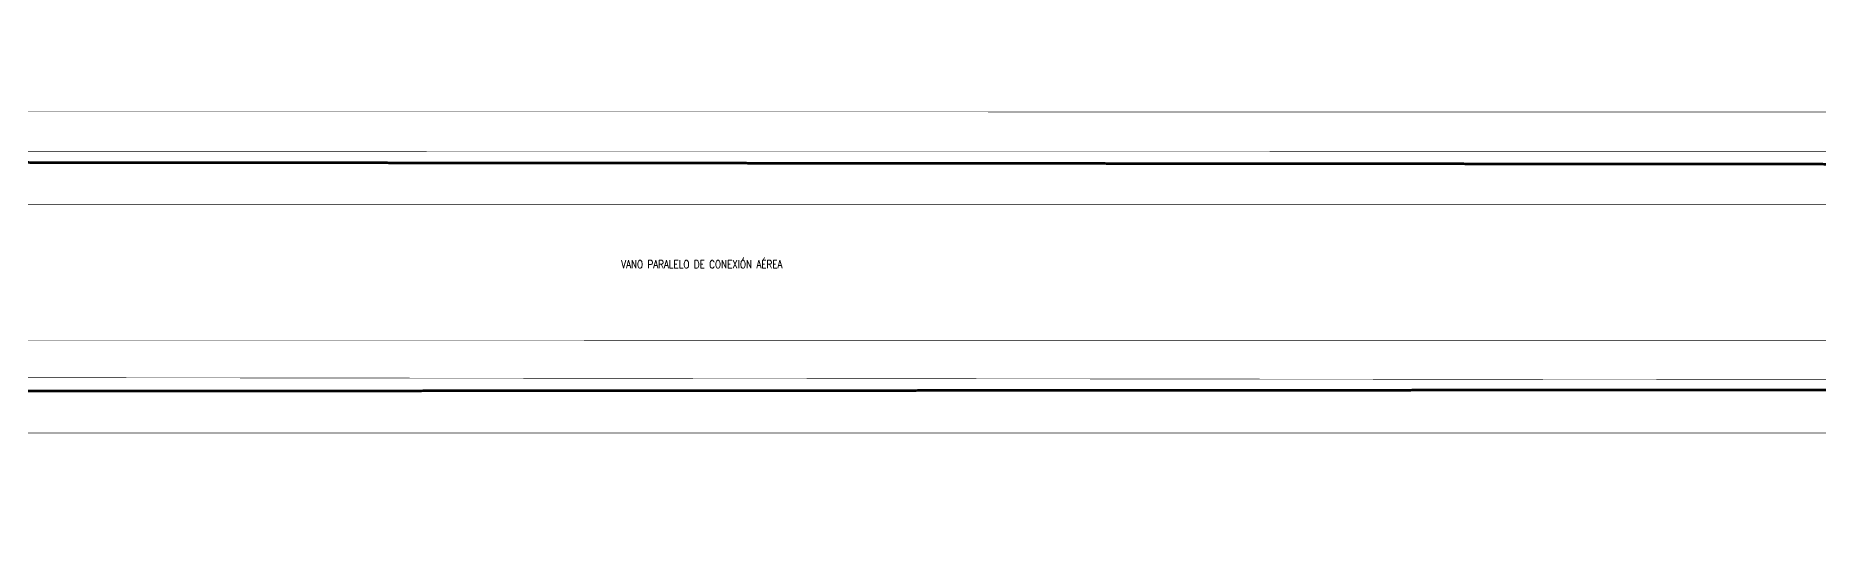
# Model space of a CAD drawing. Header units: millimetres. Extents: x -37020 to 35906, y -101 to 52234.
# Drawn here: x -273.23 to -239.82, y 318.88 to 328.57 of the extents above; entities that cross this region are included whole.
import ezdxf

# ---------------------------------------------------------------- set-up
doc = ezdxf.new("R2010")
doc.units = ezdxf.units.MM
doc.linetypes.add('TRAZO_Y_PUNTO2', pattern=[12.7, 6.35, -3.175, 0, -3.175])
for name, color, linetype in [('Catenaria', 2, 'Continuous'), ('ME-RIELES', 240, 'TRAZO_Y_PUNTO2'), ('Porticos existentes lado puente', 5, 'Continuous'), ('Textos', 1, 'Continuous')]:
    doc.layers.add(name, color=color, linetype=linetype)
doc.styles.add('ROMAN_SIMPLEX', font='ROMANS')

msp = doc.modelspace()

# ---------------------------------------------------------------- linework, layer by layer
at = {"layer": 'Catenaria', "color": 90, "ltscale": 0.1, "const_width": 0.01}
msp.add_lwpolyline([(35.4671, 326.1598), (3.6915, 326.4902), (-52.028, 326.0948), (-107.422, 326.1418), (-158.8545, 326.0848), (-218.2988, 326.4057), (-282.0636, 326.3956), (-282.0636, 326.3956), (-342.3255, 328.5674)], dxfattribs=at)
at = {"layer": 'Catenaria', "color": 90, "ltscale": 0.1, "const_width": 0.01, "elevation": -11.48}
msp.add_lwpolyline([(35.4748, 322.1038), (3.6992, 321.7735), (-52.4617, 322.2083), (-107.4143, 322.1219), (-158.8467, 322.1789), (-218.1735, 322.0931), (-282.0546, 322.1683), (-282.0546, 322.1683), (-342.3177, 318.8864)], dxfattribs=at)
at = {"layer": 'ME-RIELES', "color": 8, "ltscale": 0.1, "const_width": 0.01, "elevation": 0.2291}
for points in [[(-342.3628, 327.1461), (58.431, 327.1276)], [(-342.3687, 325.4056), (58.431, 325.3871)]]:
    msp.add_lwpolyline(points, dxfattribs=at)
at = {"layer": 'ME-RIELES', "color": 8, "ltscale": 0.1, "const_width": 0.01}
for points in [[(-342.2865, 322.8635), (59.3197, 322.8449)], [(-342.2865, 321.123), (59.3197, 321.1045)]]:
    msp.add_lwpolyline(points, dxfattribs=at)
at = {"layer": 'Porticos existentes lado puente', "color": 5, "ltscale": 0.1, "const_width": 0.05, "elevation": -11.48}
for points in [[(-219.0146, 326.1426), (-282.3724, 326.2015)], [(-218.6191, 321.9428), (-282.3751, 321.8998)]]:
    msp.add_lwpolyline(points, dxfattribs=at)

# ---------------------------------------------------------------- texts
at = {"layer": 'Textos', "linetype": 'Continuous', "style": 'ROMAN_SIMPLEX', "width": 0.8}
msp.add_text('VANO PARALELO DE CONEXIÓN AÉREA', height=0.15, dxfattribs=at).set_placement((-262.2591, 324.2088))

doc.saveas('drawing.dxf')
